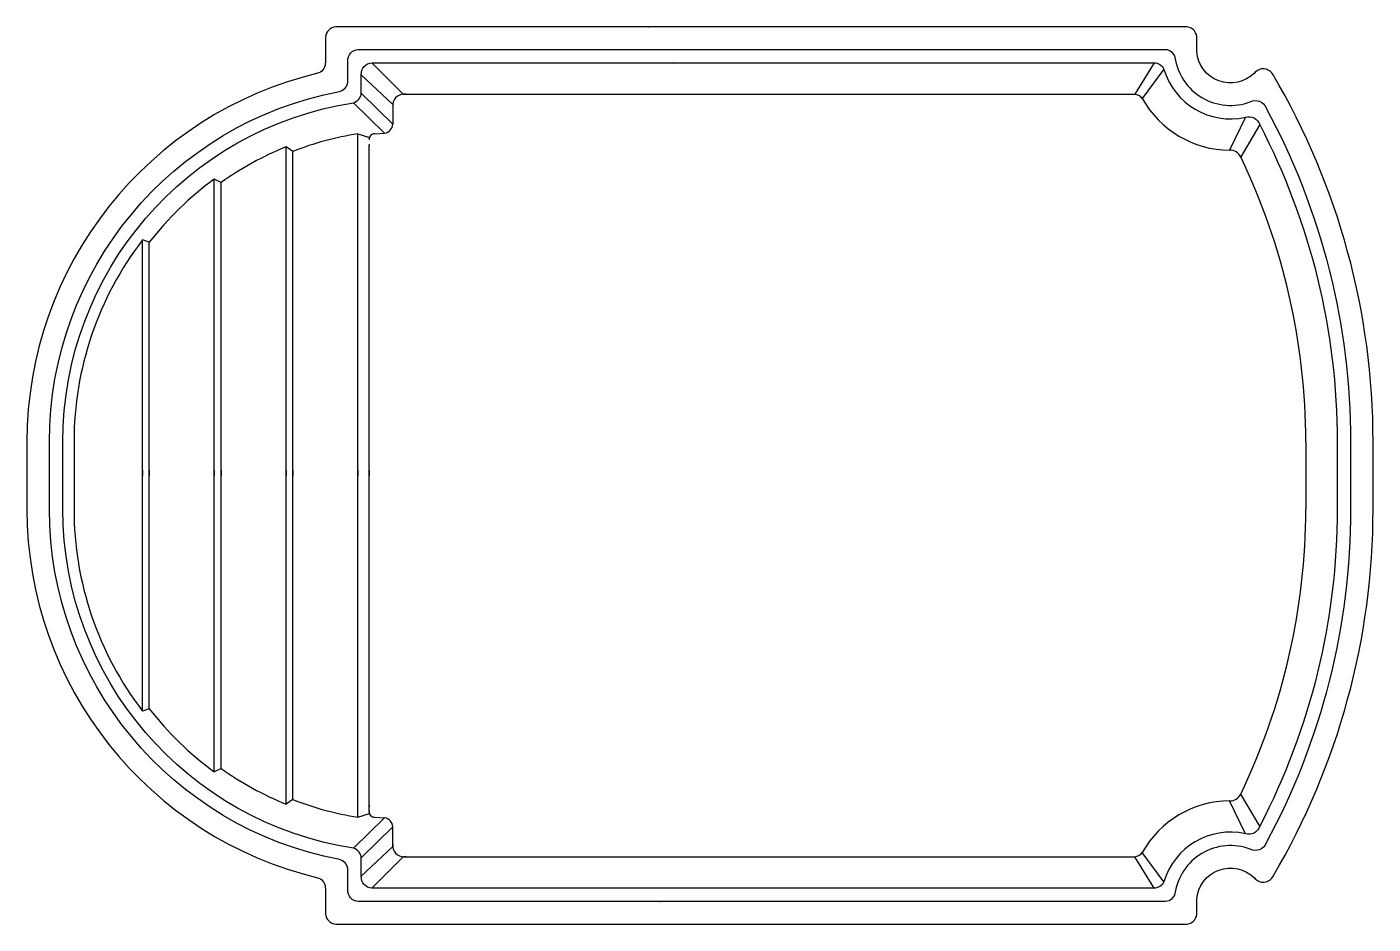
# Model space of a CAD drawing. Extents: x -1332.48 to -1326.48, y 309.48 to 313.48.
import ezdxf

# ---------------------------------------------------------------- set-up
doc = ezdxf.new("R2010")
doc.units = 0
doc.header["$LTSCALE"] = 10
doc.header["$MEASUREMENT"] = 0
doc.layers.get('0').update_dxf_attribs({"linetype": 'CONTINUOUS'})
doc.layers.add('Piscinas_Fibratec', color=4, linetype='CONTINUOUS')

msp = doc.modelspace()

# ---------------------------------------------------------------- linework, layer by layer
at = {"color": 1}
msp.add_line((-1326.7848, 311.6338), (-1326.7848, 311.3333), dxfattribs=at)
at = {"layer": 'Piscinas_Fibratec'}
for p, q in [((-1329.7149, 313.4836), (-1329.7129, 313.4836)), ((-1329.6652, 313.3836), (-1329.6632, 313.3836)), ((-1329.6652, 309.5836), (-1329.6632, 309.5836)), ((-1329.7149, 309.4836), (-1329.7129, 309.4836))]:
    msp.add_line(p, q, dxfattribs=at)
at = {"layer": 'Piscinas_Fibratec', "color": 1}
for p, q in [((-1330.9471, 313.3236), (-1330.8076, 313.1836)), ((-1329.6031, 313.3236), (-1329.6051, 313.3236)), ((-1327.4609, 313.3236), (-1327.547, 313.1836)), ((-1330.9946, 313.2705), (-1330.8546, 313.1378)), ((-1327.4172, 313.2947), (-1327.5135, 313.1648)), ((-1331.0288, 313.1456), (-1330.8909, 313.0099)), ((-1330.9946, 313.1888), (-1330.8546, 313.0497)), ((-1330.7948, 313.1836), (-1330.8076, 313.1836)), ((-1330.8076, 313.1836), (-1327.547, 313.1836)), ((-1329.7948, 313.1836), (-1329.7928, 313.1836)), ((-1329.7948, 313.1836), (-1329.7948, 313.1836)), ((-1330.8546, 313.1378), (-1330.8546, 313.0497)), ((-1327.0542, 313.0807), (-1327.1241, 312.9336)), ((-1326.9903, 313.0478), (-1327.0747, 312.9036)), ((-1331.0096, 309.9602), (-1331.0096, 313.0069)), ((-1331.0096, 313.0069), (-1330.9584, 312.99)), ((-1331.0096, 313.0069), (-1331.0096, 313.0069)), ((-1330.9346, 313.0071), (-1330.8909, 313.0099)), ((-1331.3296, 310.0181), (-1331.3296, 312.949)), ((-1331.2996, 312.9287), (-1331.3296, 312.949)), ((-1331.2996, 310.0384), (-1331.2996, 312.9287)), ((-1330.9596, 309.9833), (-1330.9596, 312.9562)), ((-1331.6496, 310.1623), (-1331.6496, 312.8049)), ((-1331.6196, 312.7895), (-1331.6496, 312.8049)), ((-1331.6196, 310.1776), (-1331.6196, 312.7895)), ((-1331.9696, 310.4333), (-1331.9696, 312.5338)), ((-1331.9396, 312.5236), (-1331.9696, 312.5338)), ((-1331.9396, 310.4436), (-1331.9396, 312.5236)), ((-1332.2748, 311.6338), (-1332.2748, 311.3333)), ((-1331.9696, 311.5067), (-1331.9696, 311.4836)), ((-1331.9696, 311.4605), (-1331.9696, 311.4835)), ((-1331.9396, 311.5067), (-1331.9396, 311.4836)), ((-1331.9396, 311.4605), (-1331.9396, 311.4835)), ((-1331.6496, 311.5067), (-1331.6496, 311.4836)), ((-1331.6496, 311.4605), (-1331.6496, 311.4835)), ((-1331.6196, 311.5067), (-1331.6196, 311.4836)), ((-1331.6196, 311.4605), (-1331.6196, 311.4835)), ((-1331.3296, 311.5067), (-1331.3296, 311.4836)), ((-1331.3296, 311.4605), (-1331.3296, 311.4835)), ((-1331.2996, 311.5067), (-1331.2996, 311.4836)), ((-1331.2996, 311.4605), (-1331.2996, 311.4835)), ((-1331.0096, 311.5067), (-1331.0096, 311.4836)), ((-1331.0096, 311.4605), (-1331.0096, 311.4835)), ((-1330.9596, 311.5067), (-1330.9596, 311.4836)), ((-1330.9596, 311.4605), (-1330.9596, 311.4835)), ((-1331.9396, 310.4436), (-1331.9696, 310.4333)), ((-1331.6196, 310.1776), (-1331.6496, 310.1623)), ((-1331.2996, 310.0384), (-1331.3296, 310.0181)), ((-1327.0542, 309.8864), (-1327.1241, 310.0335)), ((-1326.9903, 309.9194), (-1327.0747, 310.0635)), ((-1331.0096, 309.9602), (-1330.9584, 309.9771)), ((-1331.0096, 309.9602), (-1331.0096, 309.9602)), ((-1331.0288, 309.8216), (-1330.8909, 309.9573)), ((-1330.9946, 309.7784), (-1330.8546, 309.9174)), ((-1330.9346, 309.96), (-1330.8909, 309.9573)), ((-1330.8546, 309.8293), (-1330.8546, 309.9174)), ((-1330.9946, 309.6966), (-1330.8546, 309.8293)), ((-1330.9471, 309.6436), (-1330.8076, 309.7836)), ((-1330.7948, 309.7836), (-1330.8076, 309.7836)), ((-1330.8076, 309.7836), (-1327.547, 309.7836)), ((-1329.7948, 309.7836), (-1329.7928, 309.7836)), ((-1329.7948, 309.7836), (-1329.7948, 309.7836)), ((-1327.4609, 309.6436), (-1327.547, 309.7836)), ((-1327.4172, 309.6724), (-1327.5135, 309.8023)), ((-1329.6031, 309.6436), (-1329.6051, 309.6436))]:
    msp.add_line(p, q, dxfattribs=at)
at = {"layer": 'Piscinas_Fibratec'}
msp.add_lwpolyline([(-1326.4848, 311.3333), (-1326.4848, 311.6338, 0.13373), (-1326.9302, 313.2695, 0.545908), (-1327.0139, 313.2777, -0.645815), (-1327.2699, 313.3738), (-1327.2699, 313.3836), (-1327.2699, 313.4302, 0.397543), (-1327.3131, 313.4836), (-1331.1076, 313.4836, 0.37547), (-1331.1546, 313.4374), (-1331.1546, 313.326, -0.303952), (-1331.1832, 313.2783, 0.347844), (-1332.4848, 311.6338), (-1332.4848, 311.3333, 0.347844), (-1331.1832, 309.6888, -0.303952), (-1331.1546, 309.6411), (-1331.1546, 309.5297, 0.37547), (-1331.1076, 309.4836), (-1327.3131, 309.4836, 0.397543), (-1327.2699, 309.5369), (-1327.2699, 309.5836), (-1327.2699, 309.5933, -0.645815), (-1327.0139, 309.6894, 0.545908), (-1326.9302, 309.6976, 0.13373)], format="xyb", close=True, dxfattribs=at)
at = {"layer": 'Piscinas_Fibratec', "color": 2}
for points in [[(-1331.0546, 309.6636), (-1331.0546, 309.7304, 0.298546), (-1331.091, 309.7714, -0.360371), (-1332.3848, 311.3333), (-1332.3848, 311.6338, -0.360371), (-1331.091, 313.1957, 0.298546), (-1331.0546, 313.2367), (-1331.0546, 313.3035), (-1331.0546, 313.3308, -0.412392), (-1331.0078, 313.3836), (-1327.4097, 313.3836, -0.300321), (-1327.3677, 313.3479, 0.479543), (-1327.032, 313.1497, -0.458035), (-1326.9616, 313.1217, -0.12463), (-1326.5848, 311.6338), (-1326.5848, 311.3333, -0.12463), (-1326.9616, 309.8454, -0.458035), (-1327.032, 309.8175, 0.479543), (-1327.3677, 309.6192, -0.300321), (-1327.4097, 309.5836), (-1331.0078, 309.5836, -0.412392), (-1331.0546, 309.6363)], [(-1330.9471, 309.6436, -0.41807), (-1330.9946, 309.6966), (-1330.9946, 309.7784, 0.300414), (-1331.0288, 309.8216, -0.369964), (-1332.3248, 311.3333), (-1332.3248, 311.6338, -0.369964), (-1331.0288, 313.1456, 0.300414), (-1330.9946, 313.1888), (-1330.9946, 313.2705, -0.41807), (-1330.9471, 313.3236), (-1327.4609, 313.3236, -0.282685), (-1327.4172, 313.2947, 0.392148), (-1327.0542, 313.0807, -0.424078), (-1326.9903, 313.0478, -0.120377), (-1326.6448, 311.6338), (-1326.6448, 311.3333, -0.120377), (-1326.9903, 309.9194, -0.424078), (-1327.0542, 309.8864, 0.392148), (-1327.4172, 309.6724, -0.282685), (-1327.4609, 309.6436)]]:
    msp.add_lwpolyline(points, format="xyb", close=True, dxfattribs=at)
at = {"layer": 'Piscinas_Fibratec', "color": 1}
for centre, radius, start, end in [((-1330.8047, 313.1336), 0.05, 90, 184.78083), ((-1327.5528, 313.1339), 0.05, 38.24067, 83.38474), ((-1327.1202, 313.3836), 0.45, 209.08075, 269.50619), ((-1330.8956, 313.0506), 0.041, 276.54993, 358.77235), ((-1330.7948, 311.6336), 1.39, 98.88659, 111.29146), ((-1330.9346, 312.9821), 0.025, 90, 183.79661), ((-1330.9096, 312.9588), 0.05, 176.97514, 184.78083), ((-1330.7948, 311.6336), 1.42, 112.12124, 125.50634), ((-1327.1205, 312.8837), 0.05, 23.42663, 94.12287), ((-1329.7115, 311.6338), 2.9267, 0.00005, 25.71378), ((-1330.7948, 311.6336), 1.45, 126.11914, 142.13566), ((-1330.7955, 311.6338), 1.4794, 142.52741, 179.99977), ((-1330.7955, 311.3333), 1.4794, 180.00023, 217.47259), ((-1329.7115, 311.3333), 2.9267, 334.28622, 359.99995), ((-1330.7948, 311.3336), 1.45, 217.86434, 233.88086), ((-1330.7948, 311.3336), 1.42, 234.49366, 247.87876), ((-1330.7948, 311.3336), 1.39, 248.70854, 261.11341), ((-1327.1202, 309.5836), 0.45, 90.49381, 150.91925), ((-1327.1205, 310.0834), 0.05, 265.87713, 336.57337), ((-1330.9096, 310.0083), 0.05, 175.21917, 183.02486), ((-1330.9346, 309.985), 0.025, 176.20339, 270), ((-1330.8956, 309.9165), 0.041, 1.22765, 83.45007), ((-1330.8047, 309.8335), 0.05, 175.21917, 270), ((-1327.5528, 309.8332), 0.05, 276.61526, 321.75933)]:
    msp.add_arc(centre, radius, start, end, dxfattribs=at)

doc.saveas('drawing.dxf')
